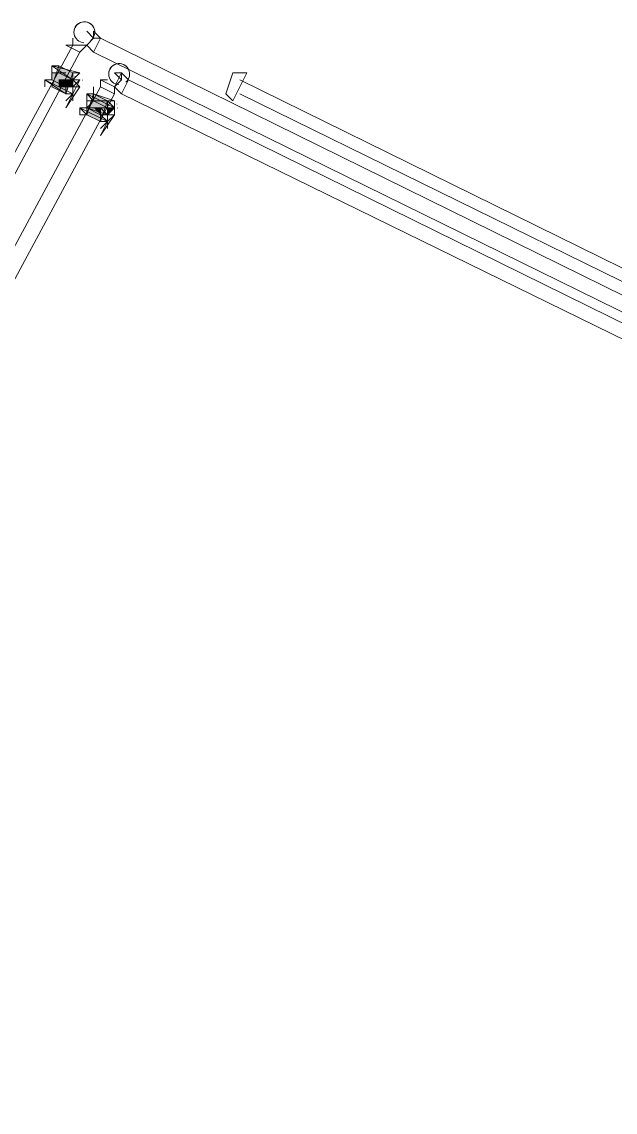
# Model space of a CAD drawing. Header units: inches. Extents: x 1969 to 240164, y 1364 to 46451.
# Drawn here: x 14468 to 14758, y 29634 to 30168 of the extents above; entities that cross this region are included whole.
import ezdxf

# ---------------------------------------------------------------- set-up
doc = ezdxf.new("R2010")
doc.units = ezdxf.units.IN
doc.header["$MEASUREMENT"] = 0
for name, color, linetype in [('PDF_0', 7, 'Continuous'), ('PDF_12 SOIL', 7, 'Continuous'), ('PDF_Bh_P_Duct Pipe', 7, 'Continuous'), ('PDF_BH_Waste', 7, 'Continuous')]:
    doc.layers.add(name, color=color, linetype=linetype)

msp = doc.modelspace()

# ---------------------------------------------------------------- hatches: boundary and pattern name
at = {"layer": 'PDF_0', "transparency": 33554559}
h = msp.add_hatch(color=256, dxfattribs=at)
h.paths.add_polyline_path([(14489.31, 30143.29), (14482.49, 30143.29)], flags=0)
h.paths.add_polyline_path([(14489.31, 30143.29), (14482.49, 30143.29)], flags=0)
h.paths.add_polyline_path([(14489.31, 30143.29), (14482.49, 30143.29)], flags=0)
h.paths.add_polyline_path([(14489.31, 30143.29), (14482.49, 30143.29)], flags=0)
h.paths.add_polyline_path([(14489.31, 30143.29), (14482.49, 30143.29)], flags=0)
h.paths.add_polyline_path([(14489.31, 30143.29), (14482.49, 30143.29)], flags=0)
h = msp.add_hatch(color=256, dxfattribs=at)
h.paths.add_polyline_path([(14489.31, 30139.88), (14482.49, 30139.88)], flags=0)
h.paths.add_polyline_path([(14489.31, 30139.88), (14482.49, 30139.88)], flags=0)
h.paths.add_polyline_path([(14489.31, 30139.88), (14482.49, 30139.88)], flags=0)
h = msp.add_hatch(color=256, dxfattribs=at)
h.paths.add_polyline_path([(14492.72, 30139.88), (14482.49, 30139.88)], flags=0)
h.paths.add_polyline_path([(14492.72, 30139.88), (14482.49, 30139.88)], flags=0)
h.paths.add_polyline_path([(14492.72, 30139.88), (14482.49, 30139.88)], flags=0)
h.paths.add_polyline_path([(14489.31, 30139.88), (14482.49, 30139.88)], flags=0)
h.paths.add_polyline_path([(14489.31, 30139.88), (14482.49, 30139.88)], flags=0)
h.paths.add_polyline_path([(14489.31, 30139.88), (14482.49, 30139.88)], flags=0)
h.paths.add_polyline_path([(14489.31, 30139.88), (14482.49, 30139.88)], flags=0)
h.paths.add_polyline_path([(14489.31, 30139.88), (14482.49, 30139.88)], flags=0)
h.paths.add_polyline_path([(14489.31, 30139.88), (14482.49, 30139.88)], flags=0)
h.paths.add_polyline_path([(14489.31, 30139.88), (14482.49, 30139.88)], flags=0)
h = msp.add_hatch(color=256, dxfattribs=at)
h.paths.add_polyline_path([(14502.94, 30129.65), (14499.54, 30129.65)], flags=0)
h.paths.add_polyline_path([(14502.94, 30129.65), (14499.54, 30129.65)], flags=0)
h.paths.add_polyline_path([(14502.94, 30129.65), (14499.54, 30129.65)], flags=0)
h.paths.add_polyline_path([(14502.94, 30129.65), (14499.54, 30129.65)], flags=0)
h = msp.add_hatch(color=256, dxfattribs=at)
h.paths.add_polyline_path([(14506.35, 30129.65), (14499.54, 30129.65)], flags=0)
h.paths.add_polyline_path([(14506.35, 30129.65), (14499.54, 30129.65)], flags=0)
h.paths.add_polyline_path([(14506.35, 30129.65), (14499.54, 30129.65)], flags=0)
h.paths.add_polyline_path([(14506.35, 30129.65), (14499.54, 30129.65)], flags=0)
h.paths.add_polyline_path([(14506.35, 30129.65), (14499.54, 30129.65)], flags=0)
h.paths.add_polyline_path([(14506.35, 30129.65), (14499.54, 30129.65)], flags=0)
h = msp.add_hatch(color=256, dxfattribs=at)
h.paths.add_polyline_path([(14509.76, 30126.24), (14499.54, 30126.24)], flags=0)
h.paths.add_polyline_path([(14509.76, 30126.24), (14499.54, 30126.24)], flags=0)
h.paths.add_polyline_path([(14509.76, 30126.24), (14499.54, 30126.24)], flags=0)
h.paths.add_polyline_path([(14509.76, 30126.24), (14499.54, 30126.24)], flags=0)
h.paths.add_polyline_path([(14509.76, 30126.24), (14499.54, 30126.24)], flags=0)
h.paths.add_polyline_path([(14509.76, 30126.24), (14499.54, 30126.24)], flags=0)
h.paths.add_polyline_path([(14509.76, 30126.24), (14499.54, 30126.24)], flags=0)
h = msp.add_hatch(color=256, dxfattribs=at)
h.paths.add_polyline_path([(14509.76, 30129.65), (14502.94, 30129.65)], flags=0)
h.paths.add_polyline_path([(14509.76, 30129.65), (14502.94, 30129.65)], flags=0)
h.paths.add_polyline_path([(14509.76, 30129.65), (14502.94, 30129.65)], flags=0)
h.paths.add_polyline_path([(14509.76, 30129.65), (14502.94, 30129.65)], flags=0)
h.paths.add_polyline_path([(14509.76, 30129.65), (14502.94, 30129.65)], flags=0)
h.paths.add_polyline_path([(14509.76, 30129.65), (14502.94, 30129.65)], flags=0)
h = msp.add_hatch(color=256, dxfattribs=at)
h.paths.add_polyline_path([(14506.35, 30126.24), (14502.94, 30126.24)], flags=0)
h.paths.add_polyline_path([(14506.35, 30126.24), (14502.94, 30126.24)], flags=0)
h.paths.add_polyline_path([(14506.35, 30126.24), (14502.94, 30126.24)], flags=0)

# ---------------------------------------------------------------- linework, layer by layer
at = {"layer": 'PDF_0', "color": 7, "lineweight": 0, "true_color": 0xffffff}
for points in [[(14485.9, 30146.69), (14482.49, 30136.47)], [(14492.72, 30143.29), (14489.31, 30133.06)], [(14502.94, 30133.06), (14499.54, 30122.83)], [(14509.76, 30129.65), (14506.35, 30119.42)]]:
    msp.add_lwpolyline(points, dxfattribs=at)
at = {"layer": 'PDF_0', "lineweight": 0}
for points in [[(14485.9, 30146.69), (14482.49, 30136.47), (14489.31, 30133.06), (14492.72, 30143.29)], [(14485.9, 30143.29), (14485.9, 30143.29), (14485.9, 30143.29)], [(14502.94, 30133.06), (14499.54, 30122.83), (14506.35, 30119.42), (14509.76, 30129.65)], [(14499.54, 30133.06), (14513.17, 30126.24), (14513.17, 30129.65), (14502.94, 30133.06)], [(14502.94, 30129.65), (14509.76, 30126.24), (14509.76, 30129.65), (14502.94, 30133.06)], [(14513.17, 30126.24), (14509.76, 30122.83)], [(14506.35, 30122.83), (14506.35, 30122.83), (14506.35, 30122.83)]]:
    msp.add_lwpolyline(points, close=True, dxfattribs=at)
for points in [[(14489.31, 30139.88), (14492.72, 30139.88), (14482.49, 30146.69), (14496.13, 30143.29), (14492.72, 30139.88)], [(14496.13, 30136.47), (14492.72, 30139.88), (14485.9, 30143.29), (14492.72, 30139.88), (14485.9, 30143.29), (14482.49, 30143.29), (14482.49, 30139.88), (14489.31, 30136.47), (14482.49, 30139.88), (14489.31, 30136.47), (14482.49, 30139.88)], [(14482.49, 30143.29), (14482.49, 30143.29), (14482.49, 30143.29)], [(14482.49, 30143.29), (14482.49, 30143.29), (14482.49, 30143.29)], [(14482.49, 30143.29), (14482.49, 30143.29), (14482.49, 30143.29)], [(14482.49, 30143.29), (14482.49, 30143.29), (14482.49, 30143.29)], [(14482.49, 30143.29), (14482.49, 30143.29), (14482.49, 30143.29)], [(14482.49, 30143.29), (14482.49, 30143.29), (14482.49, 30143.29)], [(14482.49, 30143.29), (14482.49, 30143.29), (14482.49, 30143.29)], [(14482.49, 30143.29), (14482.49, 30143.29), (14482.49, 30143.29)], [(14482.49, 30143.29), (14482.49, 30143.29), (14482.49, 30143.29)], [(14482.49, 30143.29), (14482.49, 30143.29), (14482.49, 30143.29)], [(14482.49, 30143.29), (14482.49, 30143.29), (14482.49, 30143.29)], [(14482.49, 30143.29), (14482.49, 30143.29), (14482.49, 30143.29)], [(14482.49, 30143.29), (14482.49, 30143.29), (14482.49, 30143.29)], [(14482.49, 30143.29), (14482.49, 30143.29), (14482.49, 30143.29)], [(14482.49, 30143.29), (14482.49, 30143.29), (14482.49, 30143.29)], [(14482.49, 30143.29), (14482.49, 30143.29), (14482.49, 30143.29)], [(14482.49, 30143.29), (14482.49, 30143.29), (14482.49, 30143.29)], [(14489.31, 30143.29), (14485.9, 30143.29), (14489.31, 30143.29)], [(14489.31, 30143.29), (14485.9, 30143.29), (14489.31, 30143.29)], [(14489.31, 30143.29), (14485.9, 30143.29), (14489.31, 30143.29)], [(14496.13, 30139.88), (14492.72, 30139.88), (14492.72, 30136.47), (14489.31, 30139.88), (14492.72, 30136.47), (14496.13, 30136.47), (14492.72, 30136.47), (14496.13, 30136.47), (14489.31, 30126.24), (14492.72, 30133.06), (14489.31, 30133.06), (14479.08, 30139.88), (14492.72, 30133.06), (14492.72, 30129.65), (14492.72, 30133.06), (14489.31, 30129.65), (14492.72, 30133.06), (14492.72, 30136.47), (14492.72, 30133.06), (14496.13, 30139.88), (14492.72, 30136.47), (14492.72, 30133.06)], [(14489.31, 30139.88), (14485.9, 30139.88), (14489.31, 30139.88)], [(14489.31, 30136.47), (14485.9, 30136.47), (14489.31, 30136.47)], [(14489.31, 30136.47), (14485.9, 30136.47), (14489.31, 30136.47)], [(14489.31, 30136.47), (14489.31, 30136.47), (14489.31, 30136.47)], [(14492.72, 30139.88), (14492.72, 30139.88), (14492.72, 30139.88)], [(14492.72, 30136.47), (14492.72, 30136.47)], [(14492.72, 30136.47), (14492.72, 30136.47), (14492.72, 30136.47)], [(14492.72, 30136.47), (14492.72, 30136.47), (14492.72, 30136.47)], [(14492.72, 30136.47), (14492.72, 30136.47), (14492.72, 30136.47)], [(14492.72, 30136.47), (14492.72, 30136.47), (14492.72, 30136.47)], [(14492.72, 30136.47), (14492.72, 30136.47), (14492.72, 30136.47)], [(14492.72, 30136.47), (14492.72, 30136.47), (14492.72, 30136.47)], [(14492.72, 30136.47), (14492.72, 30136.47), (14492.72, 30136.47)], [(14492.72, 30136.47), (14492.72, 30136.47)], [(14496.13, 30139.88), (14496.13, 30139.88)], [(14509.76, 30122.83), (14499.54, 30126.24), (14506.35, 30122.83), (14499.54, 30126.24), (14496.13, 30126.24), (14509.76, 30119.42), (14509.76, 30122.83), (14509.76, 30119.42), (14509.76, 30122.83), (14513.17, 30126.24), (14509.76, 30126.24), (14509.76, 30129.65), (14502.94, 30129.65), (14499.54, 30126.24)], [(14499.54, 30129.65), (14499.54, 30129.65), (14499.54, 30129.65)], [(14499.54, 30129.65), (14499.54, 30129.65), (14499.54, 30129.65)], [(14499.54, 30129.65), (14499.54, 30129.65), (14499.54, 30129.65)], [(14499.54, 30129.65), (14499.54, 30129.65)], [(14499.54, 30129.65), (14502.94, 30129.65)], [(14513.17, 30122.83), (14513.17, 30126.24), (14509.76, 30122.83), (14513.17, 30122.83), (14509.76, 30122.83), (14513.17, 30122.83), (14509.76, 30122.83), (14506.35, 30126.24), (14506.35, 30122.83), (14499.54, 30126.24), (14506.35, 30122.83)], [(14509.76, 30126.24), (14499.54, 30126.24), (14509.76, 30126.24)], [(14506.35, 30129.65), (14502.94, 30129.65), (14506.35, 30129.65)], [(14506.35, 30129.65), (14502.94, 30129.65), (14506.35, 30129.65)], [(14506.35, 30129.65), (14502.94, 30129.65), (14506.35, 30129.65)], [(14509.76, 30126.24), (14509.76, 30126.24), (14509.76, 30126.24)], [(14513.17, 30126.24), (14513.17, 30126.24)], [(14513.17, 30122.83), (14506.35, 30112.61)], [(14509.76, 30119.42), (14513.17, 30122.83)], [(14509.76, 30122.83), (14509.76, 30122.83)], [(14509.76, 30122.83), (14509.76, 30122.83), (14509.76, 30122.83)], [(14509.76, 30122.83), (14509.76, 30122.83), (14509.76, 30122.83)], [(14509.76, 30122.83), (14509.76, 30122.83), (14509.76, 30122.83)], [(14513.17, 30122.83), (14513.17, 30122.83)], [(14513.17, 30122.83), (14513.17, 30122.83)], [(14513.17, 30122.83), (14513.17, 30122.83)], [(14506.35, 30112.61), (14509.76, 30119.42)], [(14509.76, 30119.42), (14506.35, 30116.02)], [(14506.35, 30116.02), (14509.76, 30119.42)], [(14509.76, 30119.42), (14509.76, 30116.02)], [(14509.76, 30116.02), (14509.76, 30119.42)]]:
    msp.add_lwpolyline(points, dxfattribs=at)
for centre, radius, start, end in [((14498.43, 30139.33), 5.14, 152.3381, 154.5128), ((14505.38, 30135.85), 8.7, 152.8947, 153.9599), ((14518.88, 30125.7), 5.14, 152.3381, 154.5128), ((14522.43, 30122.22), 8.7, 152.8947, 153.9599)]:
    msp.add_arc(centre, radius, start, end, dxfattribs=at)
at = {"layer": 'PDF_0', "color": 7, "true_color": 0xffffff, "transparency": 33554559}
for points in [[(14489.31, 30133.06), (14485.9, 30146.69), (14482.49, 30136.47)], [(14492.72, 30143.29), (14489.31, 30133.06), (14485.9, 30146.69)], [(14506.35, 30119.42), (14502.94, 30133.06), (14499.54, 30122.83)], [(14509.76, 30129.65), (14506.35, 30119.42), (14502.94, 30133.06)]]:
    msp.add_solid(points, dxfattribs=at)
at = {"layer": 'PDF_0', "transparency": 33554559}
for points in [[(14482.49, 30143.29), (14485.9, 30143.29), (14485.9, 30143.29)], [(14485.9, 30143.29), (14485.9, 30143.29), (14482.49, 30143.29)], [(14482.49, 30143.29), (14485.9, 30143.29), (14485.9, 30143.29)], [(14485.9, 30143.29), (14485.9, 30143.29), (14482.49, 30143.29)], [(14482.49, 30143.29), (14485.9, 30143.29), (14485.9, 30143.29)], [(14485.9, 30143.29), (14485.9, 30143.29), (14482.49, 30143.29)], [(14482.49, 30143.29), (14485.9, 30143.29), (14485.9, 30143.29)], [(14485.9, 30143.29), (14485.9, 30143.29), (14482.49, 30143.29)], [(14482.49, 30143.29), (14489.31, 30143.29), (14489.31, 30143.29)], [(14489.31, 30143.29), (14489.31, 30143.29), (14482.49, 30143.29)], [(14482.49, 30143.29), (14489.31, 30143.29), (14489.31, 30143.29)], [(14489.31, 30143.29), (14489.31, 30143.29), (14482.49, 30143.29)], [(14482.49, 30143.29), (14489.31, 30143.29), (14489.31, 30143.29)], [(14489.31, 30143.29), (14489.31, 30143.29), (14482.49, 30143.29)], [(14482.49, 30143.29), (14489.31, 30143.29), (14489.31, 30143.29)], [(14489.31, 30143.29), (14489.31, 30143.29), (14482.49, 30143.29)], [(14482.49, 30143.29), (14489.31, 30143.29), (14489.31, 30143.29)], [(14489.31, 30143.29), (14489.31, 30143.29), (14482.49, 30143.29)], [(14482.49, 30143.29), (14489.31, 30143.29), (14489.31, 30143.29)], [(14489.31, 30143.29), (14489.31, 30143.29), (14482.49, 30143.29)], [(14482.49, 30143.29), (14489.31, 30143.29), (14489.31, 30143.29)], [(14489.31, 30143.29), (14489.31, 30143.29), (14482.49, 30143.29)], [(14489.31, 30143.29), (14482.49, 30143.29), (14489.31, 30139.88)], [(14482.49, 30143.29), (14489.31, 30139.88), (14482.49, 30139.88)], [(14485.9, 30143.29), (14489.31, 30143.29), (14489.31, 30143.29)], [(14489.31, 30143.29), (14489.31, 30143.29), (14485.9, 30143.29)], [(14485.9, 30143.29), (14489.31, 30143.29), (14489.31, 30143.29)], [(14489.31, 30143.29), (14489.31, 30143.29), (14485.9, 30143.29)], [(14485.9, 30143.29), (14489.31, 30143.29), (14489.31, 30143.29)], [(14489.31, 30143.29), (14489.31, 30143.29), (14485.9, 30143.29)], [(14485.9, 30143.29), (14489.31, 30143.29), (14489.31, 30143.29)], [(14489.31, 30143.29), (14489.31, 30143.29), (14485.9, 30143.29)], [(14485.9, 30143.29), (14489.31, 30143.29), (14489.31, 30143.29)], [(14489.31, 30143.29), (14489.31, 30143.29), (14485.9, 30143.29)], [(14485.9, 30143.29), (14489.31, 30143.29), (14489.31, 30143.29)], [(14485.9, 30143.29), (14489.31, 30143.29), (14489.31, 30143.29)], [(14489.31, 30143.29), (14489.31, 30143.29), (14485.9, 30143.29)], [(14482.49, 30139.88), (14489.31, 30139.88), (14489.31, 30139.88)], [(14489.31, 30139.88), (14489.31, 30139.88), (14482.49, 30139.88)], [(14482.49, 30139.88), (14489.31, 30139.88), (14489.31, 30139.88)], [(14489.31, 30139.88), (14489.31, 30139.88), (14482.49, 30139.88)], [(14482.49, 30139.88), (14489.31, 30139.88), (14489.31, 30139.88)], [(14489.31, 30139.88), (14492.72, 30139.88), (14482.49, 30139.88)], [(14482.49, 30139.88), (14492.72, 30139.88), (14492.72, 30139.88)], [(14492.72, 30139.88), (14492.72, 30139.88), (14482.49, 30139.88)], [(14482.49, 30139.88), (14492.72, 30139.88), (14492.72, 30139.88)], [(14492.72, 30139.88), (14492.72, 30139.88), (14482.49, 30139.88)], [(14482.49, 30139.88), (14492.72, 30139.88), (14492.72, 30139.88)], [(14492.72, 30139.88), (14492.72, 30139.88), (14482.49, 30139.88)], [(14492.72, 30139.88), (14482.49, 30139.88), (14489.31, 30139.88)], [(14482.49, 30139.88), (14489.31, 30139.88), (14489.31, 30139.88)], [(14489.31, 30139.88), (14489.31, 30139.88), (14482.49, 30139.88)], [(14482.49, 30139.88), (14489.31, 30139.88), (14489.31, 30139.88)], [(14489.31, 30139.88), (14489.31, 30139.88), (14482.49, 30139.88)], [(14482.49, 30139.88), (14489.31, 30139.88), (14489.31, 30139.88)], [(14489.31, 30139.88), (14489.31, 30139.88), (14482.49, 30139.88)], [(14482.49, 30139.88), (14489.31, 30139.88), (14489.31, 30139.88)], [(14489.31, 30139.88), (14489.31, 30139.88), (14482.49, 30139.88)], [(14482.49, 30139.88), (14489.31, 30139.88), (14489.31, 30139.88)], [(14489.31, 30139.88), (14489.31, 30139.88), (14482.49, 30139.88)], [(14482.49, 30139.88), (14489.31, 30139.88), (14489.31, 30139.88)], [(14489.31, 30139.88), (14489.31, 30139.88), (14482.49, 30139.88)], [(14482.49, 30139.88), (14489.31, 30139.88), (14489.31, 30139.88)], [(14489.31, 30139.88), (14489.31, 30139.88), (14482.49, 30139.88)], [(14489.31, 30139.88), (14482.49, 30139.88), (14492.72, 30139.88)], [(14482.49, 30139.88), (14492.72, 30139.88), (14485.9, 30139.88)], [(14485.9, 30139.88), (14492.72, 30139.88), (14492.72, 30139.88)], [(14492.72, 30139.88), (14492.72, 30139.88), (14485.9, 30139.88)], [(14485.9, 30139.88), (14489.31, 30139.88), (14489.31, 30139.88)], [(14489.31, 30139.88), (14489.31, 30139.88), (14485.9, 30139.88)], [(14485.9, 30139.88), (14489.31, 30139.88), (14489.31, 30139.88)], [(14489.31, 30139.88), (14489.31, 30139.88), (14485.9, 30139.88)], [(14485.9, 30139.88), (14489.31, 30139.88), (14489.31, 30139.88)], [(14489.31, 30139.88), (14489.31, 30139.88), (14485.9, 30139.88)], [(14485.9, 30139.88), (14489.31, 30139.88), (14489.31, 30139.88)], [(14489.31, 30139.88), (14485.9, 30139.88), (14489.31, 30136.47)], [(14485.9, 30139.88), (14489.31, 30136.47), (14485.9, 30136.47)], [(14485.9, 30136.47), (14489.31, 30136.47), (14489.31, 30136.47)], [(14489.31, 30136.47), (14489.31, 30136.47), (14485.9, 30136.47)], [(14485.9, 30136.47), (14489.31, 30136.47), (14489.31, 30136.47)], [(14489.31, 30136.47), (14489.31, 30136.47), (14485.9, 30136.47)], [(14489.31, 30139.88), (14492.72, 30139.88), (14492.72, 30139.88)], [(14492.72, 30139.88), (14492.72, 30139.88), (14489.31, 30139.88)], [(14489.31, 30139.88), (14492.72, 30139.88), (14492.72, 30139.88)], [(14492.72, 30139.88), (14492.72, 30139.88), (14489.31, 30139.88)], [(14489.31, 30139.88), (14489.31, 30136.47), (14492.72, 30136.47)], [(14489.31, 30139.88), (14492.72, 30139.88), (14492.72, 30136.47)], [(14489.31, 30136.47), (14492.72, 30136.47), (14492.72, 30136.47)], [(14492.72, 30139.88), (14492.72, 30136.47), (14492.72, 30136.47)], [(14492.72, 30136.47), (14492.72, 30136.47), (14492.72, 30139.88)], [(14499.54, 30129.65), (14502.94, 30129.65), (14502.94, 30129.65)], [(14502.94, 30129.65), (14502.94, 30129.65), (14499.54, 30129.65)], [(14499.54, 30129.65), (14502.94, 30129.65), (14502.94, 30129.65)], [(14502.94, 30129.65), (14502.94, 30129.65), (14499.54, 30129.65)], [(14499.54, 30129.65), (14502.94, 30129.65), (14502.94, 30129.65)], [(14502.94, 30129.65), (14502.94, 30129.65), (14499.54, 30129.65)], [(14499.54, 30129.65), (14502.94, 30129.65), (14502.94, 30129.65)], [(14502.94, 30129.65), (14502.94, 30129.65), (14499.54, 30129.65)], [(14499.54, 30129.65), (14502.94, 30129.65), (14502.94, 30129.65)], [(14502.94, 30129.65), (14502.94, 30129.65), (14499.54, 30129.65)], [(14499.54, 30129.65), (14502.94, 30129.65), (14502.94, 30129.65)], [(14502.94, 30129.65), (14502.94, 30129.65), (14499.54, 30129.65)], [(14499.54, 30129.65), (14502.94, 30129.65), (14502.94, 30129.65)], [(14502.94, 30129.65), (14502.94, 30129.65), (14499.54, 30129.65)], [(14499.54, 30129.65), (14502.94, 30129.65), (14502.94, 30129.65)], [(14502.94, 30129.65), (14502.94, 30129.65), (14499.54, 30129.65)], [(14499.54, 30129.65), (14502.94, 30129.65), (14502.94, 30129.65)], [(14502.94, 30129.65), (14502.94, 30129.65), (14499.54, 30129.65)], [(14499.54, 30129.65), (14506.35, 30129.65), (14506.35, 30129.65)], [(14506.35, 30129.65), (14506.35, 30129.65), (14499.54, 30129.65)], [(14499.54, 30129.65), (14506.35, 30129.65), (14506.35, 30129.65)], [(14506.35, 30129.65), (14506.35, 30129.65), (14499.54, 30129.65)], [(14499.54, 30129.65), (14506.35, 30129.65), (14506.35, 30129.65)], [(14506.35, 30129.65), (14506.35, 30129.65), (14499.54, 30129.65)], [(14499.54, 30129.65), (14506.35, 30129.65), (14506.35, 30129.65)], [(14506.35, 30129.65), (14506.35, 30129.65), (14499.54, 30129.65)], [(14499.54, 30129.65), (14506.35, 30129.65), (14506.35, 30129.65)], [(14506.35, 30129.65), (14506.35, 30129.65), (14499.54, 30129.65)], [(14499.54, 30129.65), (14506.35, 30129.65), (14506.35, 30129.65)], [(14506.35, 30129.65), (14506.35, 30129.65), (14499.54, 30129.65)], [(14499.54, 30129.65), (14506.35, 30129.65), (14506.35, 30129.65)], [(14506.35, 30129.65), (14506.35, 30129.65), (14499.54, 30129.65)], [(14506.35, 30129.65), (14499.54, 30129.65), (14509.76, 30129.65)], [(14499.54, 30129.65), (14509.76, 30129.65), (14502.94, 30129.65)], [(14502.94, 30129.65), (14509.76, 30126.24), (14499.54, 30126.24)], [(14499.54, 30126.24), (14509.76, 30126.24), (14509.76, 30126.24)], [(14509.76, 30126.24), (14509.76, 30126.24), (14499.54, 30126.24)], [(14499.54, 30126.24), (14509.76, 30126.24), (14509.76, 30126.24)], [(14509.76, 30126.24), (14509.76, 30126.24), (14499.54, 30126.24)], [(14499.54, 30126.24), (14509.76, 30126.24), (14509.76, 30126.24)], [(14509.76, 30126.24), (14509.76, 30126.24), (14499.54, 30126.24)], [(14499.54, 30126.24), (14509.76, 30126.24), (14509.76, 30126.24)], [(14509.76, 30126.24), (14509.76, 30126.24), (14499.54, 30126.24)], [(14499.54, 30126.24), (14509.76, 30126.24), (14509.76, 30126.24)], [(14509.76, 30126.24), (14509.76, 30126.24), (14499.54, 30126.24)], [(14499.54, 30126.24), (14509.76, 30126.24), (14509.76, 30126.24)], [(14509.76, 30126.24), (14509.76, 30126.24), (14499.54, 30126.24)], [(14499.54, 30126.24), (14509.76, 30126.24), (14509.76, 30126.24)], [(14499.54, 30126.24), (14509.76, 30126.24), (14502.94, 30126.24)], [(14502.94, 30129.65), (14506.35, 30129.65), (14506.35, 30129.65)], [(14502.94, 30129.65), (14506.35, 30129.65), (14506.35, 30129.65)], [(14506.35, 30129.65), (14506.35, 30129.65), (14502.94, 30129.65)], [(14502.94, 30129.65), (14506.35, 30129.65), (14506.35, 30129.65)], [(14506.35, 30129.65), (14506.35, 30129.65), (14502.94, 30129.65)], [(14502.94, 30129.65), (14506.35, 30129.65), (14506.35, 30129.65)], [(14506.35, 30129.65), (14506.35, 30129.65), (14502.94, 30129.65)], [(14502.94, 30129.65), (14506.35, 30129.65), (14506.35, 30129.65)], [(14506.35, 30129.65), (14506.35, 30129.65), (14502.94, 30129.65)], [(14502.94, 30129.65), (14506.35, 30129.65), (14506.35, 30129.65)], [(14506.35, 30129.65), (14506.35, 30129.65), (14502.94, 30129.65)], [(14502.94, 30129.65), (14506.35, 30129.65), (14506.35, 30129.65)], [(14502.94, 30129.65), (14506.35, 30129.65), (14506.35, 30129.65)], [(14506.35, 30129.65), (14506.35, 30129.65), (14502.94, 30129.65)], [(14502.94, 30129.65), (14509.76, 30129.65), (14509.76, 30129.65)], [(14509.76, 30129.65), (14509.76, 30129.65), (14502.94, 30129.65)], [(14502.94, 30129.65), (14509.76, 30129.65), (14509.76, 30129.65)], [(14509.76, 30129.65), (14509.76, 30129.65), (14502.94, 30129.65)], [(14502.94, 30129.65), (14509.76, 30129.65), (14509.76, 30129.65)], [(14509.76, 30129.65), (14509.76, 30129.65), (14502.94, 30129.65)], [(14502.94, 30129.65), (14509.76, 30129.65), (14509.76, 30129.65)], [(14509.76, 30129.65), (14509.76, 30129.65), (14502.94, 30129.65)], [(14502.94, 30129.65), (14509.76, 30129.65), (14509.76, 30129.65)], [(14509.76, 30129.65), (14509.76, 30129.65), (14502.94, 30129.65)], [(14502.94, 30129.65), (14509.76, 30129.65), (14509.76, 30129.65)], [(14509.76, 30129.65), (14509.76, 30129.65), (14502.94, 30129.65)], [(14509.76, 30129.65), (14502.94, 30129.65), (14509.76, 30126.24)], [(14502.94, 30126.24), (14509.76, 30126.24), (14509.76, 30126.24)], [(14509.76, 30126.24), (14509.76, 30126.24), (14502.94, 30126.24)], [(14502.94, 30126.24), (14506.35, 30126.24), (14506.35, 30126.24)], [(14506.35, 30126.24), (14506.35, 30126.24), (14502.94, 30126.24)], [(14502.94, 30126.24), (14506.35, 30126.24), (14506.35, 30126.24)], [(14506.35, 30126.24), (14506.35, 30126.24), (14502.94, 30126.24)], [(14502.94, 30126.24), (14506.35, 30126.24), (14506.35, 30126.24)], [(14506.35, 30126.24), (14506.35, 30126.24), (14502.94, 30126.24)], [(14502.94, 30126.24), (14506.35, 30126.24), (14506.35, 30126.24)], [(14506.35, 30126.24), (14506.35, 30126.24), (14502.94, 30126.24)], [(14502.94, 30126.24), (14506.35, 30126.24), (14506.35, 30126.24)], [(14506.35, 30126.24), (14506.35, 30126.24), (14502.94, 30126.24)], [(14502.94, 30126.24), (14506.35, 30126.24), (14506.35, 30126.24)], [(14506.35, 30126.24), (14502.94, 30126.24), (14506.35, 30122.83)], [(14502.94, 30126.24), (14506.35, 30122.83), (14506.35, 30122.83)], [(14506.35, 30126.24), (14509.76, 30126.24), (14509.76, 30126.24)], [(14509.76, 30126.24), (14509.76, 30126.24), (14506.35, 30126.24)], [(14506.35, 30126.24), (14509.76, 30126.24), (14509.76, 30126.24)], [(14509.76, 30126.24), (14509.76, 30126.24), (14506.35, 30126.24)], [(14506.35, 30126.24), (14509.76, 30126.24), (14509.76, 30126.24)], [(14509.76, 30126.24), (14509.76, 30126.24), (14506.35, 30126.24)], [(14509.76, 30126.24), (14513.17, 30126.24), (14513.17, 30126.24)], [(14513.17, 30126.24), (14513.17, 30126.24), (14509.76, 30126.24)], [(14509.76, 30126.24), (14509.76, 30122.83), (14509.76, 30122.83)], [(14509.76, 30126.24), (14513.17, 30126.24), (14513.17, 30126.24)], [(14513.17, 30126.24), (14513.17, 30126.24), (14509.76, 30126.24)], [(14509.76, 30122.83), (14509.76, 30122.83), (14509.76, 30126.24)], [(14509.76, 30122.83), (14509.76, 30126.24), (14513.17, 30126.24)]]:
    msp.add_solid(points, dxfattribs=at)
at = {"layer": 'PDF_12 SOIL', "lineweight": 0}
for points in [[(14506.35, 30136.47), (14506.35, 30139.88), (14506.35, 30136.47), (14513.17, 30133.06), (14513.17, 30136.47), (14516.58, 30139.88), (14516.58, 30143.29), (14519.99, 30139.88), (14516.58, 30133.06), (14513.17, 30136.47), (14516.58, 30133.06)], [(14519.99, 30139.88), (14516.58, 30143.29), (14513.17, 30136.47), (14513.17, 30133.06)], [(14516.58, 30139.88), (14513.17, 30143.29), (14516.58, 30143.29)], [(14516.58, 30143.29), (14516.58, 30143.29)], [(14506.35, 30139.88), (14506.35, 30139.88)], [(14513.17, 30139.88), (14513.17, 30139.88)], [(14513.17, 30139.88), (14513.17, 30139.88)], [(14513.17, 30136.47), (14513.17, 30136.47)], [(14513.17, 30136.47), (14513.17, 30136.47)], [(14513.17, 30136.47), (14513.17, 30136.47)], [(14513.17, 30136.47), (14513.17, 30136.47)]]:
    msp.add_lwpolyline(points, dxfattribs=at)
for points in [[(14513.17, 30136.47), (14506.35, 30139.88)], [(14509.76, 30139.88), (14506.35, 30139.88)]]:
    msp.add_lwpolyline(points, close=True, dxfattribs=at)
for start, end in [(309.5459, 180.3807), (38.2684, 269.1033)]:
    msp.add_arc((14515.45, 30142.75), 5.11, start, end, dxfattribs=at)
at = {"layer": 'PDF_Bh_P_Duct Pipe', "lineweight": 0}
for points in [[(14482.49, 30146.69), (14482.49, 30146.69)], [(14482.49, 30146.69), (14482.49, 30146.69)], [(14485.9, 30146.69), (14482.49, 30146.69)], [(14482.49, 30146.69), (14485.9, 30146.69)], [(14485.9, 30146.69), (14482.49, 30146.69)], [(14485.9, 30146.69), (14482.49, 30146.69)], [(14482.49, 30146.69), (14482.49, 30146.69)], [(14482.49, 30146.69), (14482.49, 30146.69)], [(14485.9, 30146.69), (14482.49, 30146.69)], [(14485.9, 30146.69), (14482.49, 30146.69)], [(14485.9, 30146.69), (14482.49, 30146.69)], [(14482.49, 30146.69), (14482.49, 30146.69)], [(14485.9, 30146.69), (14482.49, 30146.69)], [(14482.49, 30146.69), (14482.49, 30146.69)], [(14482.49, 30146.69), (14482.49, 30146.69)], [(14485.9, 30146.69), (14482.49, 30146.69)], [(14485.9, 30146.69), (14482.49, 30146.69)], [(14485.9, 30146.69), (14482.49, 30146.69)], [(14485.9, 30146.69), (14482.49, 30146.69)], [(14485.9, 30146.69), (14482.49, 30146.69)], [(14482.49, 30146.69), (14482.49, 30146.69)], [(14482.49, 30146.69), (14482.49, 30146.69)], [(14482.49, 30146.69), (14485.9, 30146.69)], [(14485.9, 30146.69), (14482.49, 30146.69)], [(14485.9, 30146.69), (14482.49, 30146.69)], [(14482.49, 30146.69), (14482.49, 30146.69)], [(14482.49, 30146.69), (14482.49, 30146.69)], [(14485.9, 30146.69), (14482.49, 30146.69)], [(14485.9, 30146.69), (14482.49, 30146.69)], [(14482.49, 30146.69), (14485.9, 30146.69)], [(14485.9, 30146.69), (14482.49, 30146.69)], [(14482.49, 30146.69), (14485.9, 30146.69)], [(14482.49, 30146.69), (14485.9, 30146.69)], [(14485.9, 30146.69), (14482.49, 30146.69)], [(14482.49, 30146.69), (14482.49, 30146.69)], [(14482.49, 30146.69), (14485.9, 30146.69)], [(14485.9, 30146.69), (14482.49, 30146.69)], [(14482.49, 30146.69), (14485.9, 30146.69)], [(14482.49, 30146.69), (14482.49, 30146.69)], [(14485.9, 30146.69), (14482.49, 30146.69)], [(14485.9, 30146.69), (14482.49, 30146.69)], [(14485.9, 30146.69), (14482.49, 30146.69)], [(14482.49, 30146.69), (14485.9, 30146.69)], [(14485.9, 30146.69), (14482.49, 30146.69)], [(14482.49, 30146.69), (14485.9, 30146.69)], [(14485.9, 30146.69), (14482.49, 30146.69)], [(14485.9, 30146.69), (14482.49, 30146.69)], [(14482.49, 30146.69), (14482.49, 30146.69)], [(14482.49, 30146.69), (14482.49, 30146.69)], [(14482.49, 30146.69), (14482.49, 30146.69)], [(14482.49, 30146.69), (14482.49, 30146.69)], [(14482.49, 30146.69), (14482.49, 30146.69)], [(14482.49, 30143.29), (14482.49, 30146.69)], [(14482.49, 30146.69), (14482.49, 30146.69)], [(14482.49, 30143.29), (14482.49, 30143.29)], [(14482.49, 30143.29), (14482.49, 30143.29)], [(14482.49, 30143.29), (14482.49, 30143.29)], [(14482.49, 30143.29), (14482.49, 30143.29)], [(14482.49, 30143.29), (14482.49, 30143.29)], [(14482.49, 30143.29), (14482.49, 30143.29)], [(14482.49, 30143.29), (14482.49, 30143.29)], [(14482.49, 30143.29), (14482.49, 30143.29)], [(14482.49, 30139.88), (14482.49, 30143.29)], [(14482.49, 30143.29), (14482.49, 30139.88)], [(14482.49, 30139.88), (14482.49, 30143.29)], [(14482.49, 30139.88), (14482.49, 30143.29)], [(14482.49, 30143.29), (14482.49, 30139.88)], [(14482.49, 30143.29), (14482.49, 30143.29)], [(14482.49, 30143.29), (14482.49, 30143.29)], [(14482.49, 30139.88), (14482.49, 30143.29)], [(14485.9, 30146.69), (14485.9, 30146.69)], [(14485.9, 30146.69), (14485.9, 30146.69)], [(14485.9, 30146.69), (14485.9, 30146.69)], [(14485.9, 30146.69), (14485.9, 30146.69)], [(14485.9, 30146.69), (14485.9, 30146.69)], [(14485.9, 30146.69), (14485.9, 30146.69)], [(14485.9, 30146.69), (14485.9, 30146.69)], [(14485.9, 30146.69), (14485.9, 30146.69)], [(14485.9, 30146.69), (14485.9, 30146.69)], [(14485.9, 30146.69), (14485.9, 30146.69)], [(14485.9, 30146.69), (14485.9, 30146.69)], [(14485.9, 30146.69), (14485.9, 30146.69)], [(14485.9, 30146.69), (14485.9, 30146.69)], [(14485.9, 30146.69), (14485.9, 30146.69)], [(14485.9, 30146.69), (14485.9, 30146.69)], [(14485.9, 30146.69), (14485.9, 30146.69)], [(14485.9, 30146.69), (14485.9, 30146.69)], [(14485.9, 30146.69), (14485.9, 30146.69)], [(14485.9, 30146.69), (14485.9, 30146.69)], [(14485.9, 30146.69), (14485.9, 30146.69)], [(14485.9, 30146.69), (14485.9, 30146.69)], [(14485.9, 30146.69), (14485.9, 30146.69)], [(14492.72, 30143.29), (14492.72, 30143.29)], [(14492.72, 30143.29), (14492.72, 30143.29)], [(14492.72, 30143.29), (14492.72, 30143.29)], [(14492.72, 30143.29), (14492.72, 30143.29)], [(14492.72, 30143.29), (14492.72, 30143.29)], [(14496.13, 30143.29), (14492.72, 30143.29)], [(14496.13, 30143.29), (14492.72, 30143.29)], [(14492.72, 30143.29), (14492.72, 30143.29)], [(14496.13, 30143.29), (14492.72, 30143.29)], [(14496.13, 30143.29), (14492.72, 30143.29)], [(14492.72, 30143.29), (14492.72, 30143.29)], [(14492.72, 30143.29), (14492.72, 30143.29)], [(14492.72, 30139.88), (14492.72, 30143.29)], [(14492.72, 30143.29), (14492.72, 30143.29)], [(14492.72, 30139.88), (14492.72, 30143.29)], [(14496.13, 30143.29), (14496.13, 30143.29)], [(14496.13, 30143.29), (14496.13, 30143.29)], [(14496.13, 30143.29), (14496.13, 30143.29)], [(14496.13, 30143.29), (14496.13, 30143.29)], [(14496.13, 30143.29), (14496.13, 30143.29)], [(14496.13, 30143.29), (14496.13, 30143.29)], [(14496.13, 30143.29), (14496.13, 30143.29)], [(14479.08, 30139.88), (14479.08, 30139.88)], [(14479.08, 30139.88), (14479.08, 30139.88)], [(14479.08, 30139.88), (14479.08, 30139.88)], [(14482.49, 30139.88), (14479.08, 30139.88)], [(14479.08, 30139.88), (14482.49, 30139.88)], [(14482.49, 30139.88), (14479.08, 30139.88)], [(14479.08, 30139.88), (14479.08, 30139.88)], [(14479.08, 30139.88), (14479.08, 30139.88)], [(14479.08, 30139.88), (14482.49, 30139.88)], [(14482.49, 30139.88), (14479.08, 30139.88)], [(14479.08, 30139.88), (14482.49, 30139.88)], [(14482.49, 30139.88), (14479.08, 30139.88)], [(14482.49, 30139.88), (14479.08, 30139.88)], [(14482.49, 30139.88), (14479.08, 30139.88)], [(14482.49, 30139.88), (14479.08, 30139.88)], [(14479.08, 30139.88), (14482.49, 30139.88)], [(14479.08, 30139.88), (14482.49, 30139.88)], [(14479.08, 30139.88), (14479.08, 30139.88)], [(14479.08, 30139.88), (14482.49, 30139.88)], [(14482.49, 30139.88), (14479.08, 30139.88)], [(14479.08, 30139.88), (14482.49, 30139.88)], [(14482.49, 30139.88), (14479.08, 30139.88)], [(14479.08, 30139.88), (14482.49, 30139.88)], [(14479.08, 30139.88), (14479.08, 30139.88)], [(14479.08, 30139.88), (14482.49, 30139.88)], [(14479.08, 30139.88), (14479.08, 30139.88)], [(14479.08, 30139.88), (14482.49, 30139.88)], [(14479.08, 30139.88), (14479.08, 30139.88)], [(14479.08, 30139.88), (14482.49, 30139.88)], [(14482.49, 30139.88), (14479.08, 30139.88)], [(14482.49, 30139.88), (14479.08, 30139.88)], [(14482.49, 30139.88), (14479.08, 30139.88)], [(14482.49, 30139.88), (14479.08, 30139.88)], [(14482.49, 30139.88), (14479.08, 30139.88)], [(14482.49, 30139.88), (14479.08, 30139.88)], [(14482.49, 30139.88), (14479.08, 30139.88)], [(14482.49, 30139.88), (14479.08, 30139.88)], [(14482.49, 30139.88), (14479.08, 30139.88)], [(14479.08, 30139.88), (14482.49, 30139.88)], [(14479.08, 30139.88), (14479.08, 30139.88)], [(14479.08, 30139.88), (14479.08, 30139.88)], [(14479.08, 30139.88), (14479.08, 30139.88)], [(14479.08, 30139.88), (14479.08, 30139.88)], [(14479.08, 30139.88), (14479.08, 30139.88)], [(14479.08, 30139.88), (14479.08, 30139.88)], [(14479.08, 30139.88), (14479.08, 30136.47)], [(14479.08, 30139.88), (14479.08, 30139.88)], [(14479.08, 30139.88), (14479.08, 30136.47)], [(14479.08, 30136.47), (14479.08, 30139.88)], [(14479.08, 30139.88), (14479.08, 30139.88)], [(14479.08, 30136.47), (14479.08, 30139.88)], [(14479.08, 30136.47), (14479.08, 30139.88)], [(14479.08, 30136.47), (14479.08, 30136.47)], [(14479.08, 30136.47), (14479.08, 30136.47)], [(14479.08, 30136.47), (14479.08, 30136.47)], [(14479.08, 30136.47), (14479.08, 30136.47)], [(14479.08, 30136.47), (14479.08, 30136.47)], [(14479.08, 30136.47), (14479.08, 30136.47)], [(14479.08, 30136.47), (14479.08, 30136.47)], [(14479.08, 30136.47), (14479.08, 30136.47)], [(14479.08, 30136.47), (14479.08, 30136.47)], [(14482.49, 30139.88), (14482.49, 30139.88)], [(14482.49, 30139.88), (14482.49, 30139.88)], [(14482.49, 30139.88), (14482.49, 30139.88)], [(14482.49, 30139.88), (14482.49, 30139.88)], [(14482.49, 30139.88), (14482.49, 30139.88)], [(14482.49, 30139.88), (14482.49, 30139.88)], [(14482.49, 30139.88), (14482.49, 30139.88)], [(14482.49, 30139.88), (14482.49, 30139.88)], [(14482.49, 30139.88), (14482.49, 30139.88)], [(14482.49, 30139.88), (14482.49, 30139.88)], [(14482.49, 30139.88), (14482.49, 30139.88)], [(14482.49, 30139.88), (14482.49, 30139.88)], [(14482.49, 30139.88), (14482.49, 30139.88)], [(14482.49, 30139.88), (14482.49, 30139.88)], [(14482.49, 30139.88), (14482.49, 30139.88)], [(14482.49, 30139.88), (14482.49, 30139.88)], [(14482.49, 30139.88), (14482.49, 30139.88)], [(14482.49, 30139.88), (14482.49, 30139.88)], [(14482.49, 30139.88), (14482.49, 30139.88)], [(14482.49, 30139.88), (14482.49, 30139.88)], [(14489.31, 30136.47), (14489.31, 30136.47)], [(14489.31, 30136.47), (14492.72, 30136.47)], [(14492.72, 30136.47), (14489.31, 30136.47)], [(14489.31, 30136.47), (14492.72, 30136.47)], [(14492.72, 30136.47), (14489.31, 30136.47)], [(14489.31, 30136.47), (14492.72, 30136.47)], [(14492.72, 30136.47), (14489.31, 30136.47)], [(14492.72, 30136.47), (14489.31, 30136.47)], [(14492.72, 30136.47), (14489.31, 30136.47)], [(14489.31, 30136.47), (14492.72, 30136.47)], [(14489.31, 30136.47), (14492.72, 30136.47)], [(14489.31, 30136.47), (14489.31, 30136.47)], [(14489.31, 30136.47), (14489.31, 30136.47)], [(14492.72, 30136.47), (14489.31, 30136.47)], [(14489.31, 30136.47), (14489.31, 30136.47)], [(14489.31, 30136.47), (14489.31, 30136.47)], [(14492.72, 30136.47), (14489.31, 30136.47)], [(14489.31, 30136.47), (14492.72, 30136.47)], [(14489.31, 30136.47), (14489.31, 30136.47)], [(14489.31, 30136.47), (14489.31, 30136.47)], [(14489.31, 30136.47), (14489.31, 30136.47)], [(14492.72, 30136.47), (14489.31, 30136.47)], [(14489.31, 30136.47), (14492.72, 30136.47)], [(14492.72, 30136.47), (14489.31, 30136.47)], [(14492.72, 30136.47), (14489.31, 30136.47)], [(14492.72, 30136.47), (14489.31, 30136.47)], [(14492.72, 30136.47), (14489.31, 30136.47)], [(14489.31, 30136.47), (14492.72, 30136.47)], [(14492.72, 30136.47), (14489.31, 30136.47)], [(14492.72, 30136.47), (14489.31, 30136.47)], [(14492.72, 30136.47), (14489.31, 30136.47)], [(14492.72, 30136.47), (14489.31, 30136.47)], [(14489.31, 30136.47), (14492.72, 30136.47)], [(14489.31, 30136.47), (14489.31, 30136.47)], [(14492.72, 30136.47), (14489.31, 30136.47)], [(14489.31, 30136.47), (14489.31, 30136.47)], [(14489.31, 30136.47), (14489.31, 30136.47)], [(14492.72, 30136.47), (14489.31, 30136.47)], [(14492.72, 30136.47), (14489.31, 30136.47)], [(14492.72, 30136.47), (14489.31, 30136.47)], [(14492.72, 30136.47), (14489.31, 30136.47)], [(14492.72, 30136.47), (14489.31, 30136.47)], [(14489.31, 30136.47), (14489.31, 30136.47)], [(14489.31, 30136.47), (14492.72, 30136.47)], [(14489.31, 30136.47), (14489.31, 30136.47)], [(14489.31, 30136.47), (14492.72, 30136.47)], [(14489.31, 30136.47), (14489.31, 30136.47)], [(14489.31, 30133.06), (14489.31, 30136.47)], [(14489.31, 30133.06), (14489.31, 30136.47)], [(14489.31, 30133.06), (14489.31, 30136.47)], [(14489.31, 30133.06), (14489.31, 30136.47)], [(14489.31, 30133.06), (14489.31, 30136.47)], [(14489.31, 30136.47), (14489.31, 30136.47)], [(14489.31, 30136.47), (14489.31, 30136.47)], [(14492.72, 30139.88), (14492.72, 30139.88)], [(14492.72, 30139.88), (14492.72, 30139.88)], [(14492.72, 30139.88), (14492.72, 30139.88)], [(14492.72, 30139.88), (14492.72, 30139.88)], [(14492.72, 30139.88), (14492.72, 30139.88)], [(14492.72, 30139.88), (14492.72, 30139.88)], [(14492.72, 30136.47), (14492.72, 30139.88)], [(14492.72, 30136.47), (14492.72, 30139.88)], [(14492.72, 30139.88), (14492.72, 30139.88)], [(14492.72, 30136.47), (14492.72, 30139.88)], [(14492.72, 30139.88), (14492.72, 30139.88)], [(14492.72, 30136.47), (14492.72, 30139.88)], [(14492.72, 30136.47), (14492.72, 30139.88)], [(14492.72, 30139.88), (14492.72, 30136.47)], [(14492.72, 30139.88), (14492.72, 30139.88)], [(14492.72, 30136.47), (14492.72, 30136.47)], [(14492.72, 30136.47), (14492.72, 30136.47)], [(14492.72, 30136.47), (14492.72, 30136.47)], [(14492.72, 30136.47), (14492.72, 30136.47)], [(14492.72, 30136.47), (14492.72, 30136.47)], [(14492.72, 30136.47), (14492.72, 30136.47)], [(14492.72, 30136.47), (14492.72, 30136.47)], [(14492.72, 30136.47), (14492.72, 30136.47)], [(14492.72, 30136.47), (14492.72, 30136.47)], [(14492.72, 30136.47), (14492.72, 30136.47)], [(14492.72, 30136.47), (14492.72, 30136.47)], [(14492.72, 30136.47), (14492.72, 30136.47)], [(14492.72, 30136.47), (14492.72, 30136.47)], [(14492.72, 30136.47), (14492.72, 30136.47)], [(14492.72, 30136.47), (14492.72, 30136.47)], [(14492.72, 30136.47), (14492.72, 30136.47)], [(14492.72, 30136.47), (14492.72, 30136.47)], [(14492.72, 30136.47), (14492.72, 30136.47)], [(14492.72, 30136.47), (14492.72, 30136.47)], [(14492.72, 30136.47), (14492.72, 30136.47)], [(14492.72, 30136.47), (14492.72, 30136.47)], [(14492.72, 30136.47), (14492.72, 30136.47)], [(14492.72, 30136.47), (14492.72, 30136.47)], [(14492.72, 30136.47), (14492.72, 30136.47)], [(14502.94, 30136.47), (14502.94, 30136.47)], [(14502.94, 30136.47), (14502.94, 30133.06)], [(14502.94, 30133.06), (14502.94, 30136.47)], [(14489.31, 30133.06), (14489.31, 30133.06)], [(14489.31, 30133.06), (14489.31, 30133.06)], [(14489.31, 30133.06), (14489.31, 30133.06)], [(14489.31, 30133.06), (14489.31, 30133.06)], [(14489.31, 30133.06), (14489.31, 30133.06)], [(14489.31, 30133.06), (14489.31, 30133.06)], [(14489.31, 30133.06), (14489.31, 30133.06)], [(14499.54, 30133.06), (14499.54, 30133.06)], [(14499.54, 30133.06), (14499.54, 30133.06)], [(14499.54, 30133.06), (14499.54, 30133.06)], [(14502.94, 30133.06), (14499.54, 30133.06)], [(14499.54, 30133.06), (14502.94, 30133.06)], [(14502.94, 30133.06), (14499.54, 30133.06)], [(14499.54, 30133.06), (14502.94, 30133.06)], [(14502.94, 30133.06), (14499.54, 30133.06)], [(14499.54, 30133.06), (14499.54, 30133.06)], [(14499.54, 30133.06), (14502.94, 30133.06)], [(14502.94, 30133.06), (14499.54, 30133.06)], [(14499.54, 30133.06), (14502.94, 30133.06)], [(14502.94, 30133.06), (14499.54, 30133.06)], [(14499.54, 30133.06), (14502.94, 30133.06)], [(14502.94, 30133.06), (14499.54, 30133.06)], [(14502.94, 30133.06), (14499.54, 30133.06)], [(14499.54, 30133.06), (14502.94, 30133.06)], [(14499.54, 30129.65), (14499.54, 30133.06)], [(14499.54, 30133.06), (14499.54, 30129.65)], [(14502.94, 30129.65), (14499.54, 30133.06)], [(14502.94, 30129.65), (14499.54, 30133.06)], [(14499.54, 30133.06), (14502.94, 30129.65)], [(14502.94, 30133.06), (14499.54, 30133.06)], [(14499.54, 30133.06), (14499.54, 30133.06)], [(14502.94, 30133.06), (14499.54, 30133.06)], [(14499.54, 30133.06), (14499.54, 30133.06)], [(14499.54, 30133.06), (14499.54, 30133.06)], [(14502.94, 30133.06), (14499.54, 30133.06)], [(14502.94, 30133.06), (14499.54, 30133.06)], [(14502.94, 30133.06), (14499.54, 30133.06)], [(14502.94, 30133.06), (14499.54, 30133.06)], [(14502.94, 30133.06), (14499.54, 30133.06)], [(14502.94, 30133.06), (14502.94, 30133.06)], [(14502.94, 30133.06), (14502.94, 30133.06)], [(14502.94, 30133.06), (14502.94, 30133.06)], [(14502.94, 30133.06), (14502.94, 30133.06)], [(14502.94, 30133.06), (14502.94, 30133.06)], [(14502.94, 30133.06), (14502.94, 30133.06)], [(14502.94, 30133.06), (14502.94, 30133.06)], [(14502.94, 30133.06), (14502.94, 30133.06)], [(14502.94, 30133.06), (14502.94, 30133.06)], [(14502.94, 30133.06), (14502.94, 30133.06)], [(14502.94, 30133.06), (14502.94, 30133.06)], [(14502.94, 30129.65), (14502.94, 30133.06)], [(14502.94, 30133.06), (14502.94, 30133.06)], [(14502.94, 30133.06), (14502.94, 30133.06)], [(14502.94, 30133.06), (14502.94, 30133.06)], [(14502.94, 30133.06), (14502.94, 30133.06)], [(14502.94, 30133.06), (14502.94, 30133.06)], [(14502.94, 30133.06), (14502.94, 30133.06)], [(14496.13, 30126.24), (14496.13, 30126.24)], [(14496.13, 30126.24), (14499.54, 30126.24)], [(14499.54, 30126.24), (14496.13, 30126.24)], [(14496.13, 30126.24), (14499.54, 30126.24)], [(14499.54, 30126.24), (14496.13, 30126.24)], [(14496.13, 30126.24), (14499.54, 30126.24)], [(14499.54, 30126.24), (14496.13, 30126.24)], [(14496.13, 30126.24), (14496.13, 30126.24)], [(14499.54, 30126.24), (14496.13, 30126.24)], [(14499.54, 30126.24), (14496.13, 30126.24)], [(14496.13, 30126.24), (14499.54, 30126.24)], [(14496.13, 30126.24), (14499.54, 30126.24)], [(14496.13, 30126.24), (14499.54, 30126.24)], [(14496.13, 30126.24), (14496.13, 30126.24)], [(14496.13, 30126.24), (14496.13, 30126.24)], [(14499.54, 30122.83), (14496.13, 30126.24)], [(14496.13, 30126.24), (14496.13, 30126.24)], [(14499.54, 30122.83), (14496.13, 30126.24)], [(14496.13, 30126.24), (14496.13, 30126.24)], [(14496.13, 30126.24), (14496.13, 30126.24)], [(14499.54, 30126.24), (14496.13, 30126.24)], [(14499.54, 30126.24), (14496.13, 30126.24)], [(14499.54, 30126.24), (14496.13, 30126.24)], [(14496.13, 30122.83), (14496.13, 30126.24)], [(14496.13, 30126.24), (14496.13, 30122.83)], [(14499.54, 30122.83), (14496.13, 30126.24)], [(14496.13, 30126.24), (14499.54, 30126.24)], [(14496.13, 30126.24), (14496.13, 30126.24)], [(14496.13, 30126.24), (14499.54, 30126.24)], [(14496.13, 30126.24), (14496.13, 30126.24)], [(14496.13, 30126.24), (14499.54, 30122.83)], [(14499.54, 30126.24), (14496.13, 30126.24)], [(14496.13, 30126.24), (14496.13, 30126.24)], [(14496.13, 30126.24), (14496.13, 30126.24)], [(14499.54, 30126.24), (14496.13, 30126.24)], [(14499.54, 30126.24), (14496.13, 30126.24)], [(14499.54, 30129.65), (14499.54, 30129.65)], [(14499.54, 30129.65), (14499.54, 30129.65)], [(14499.54, 30129.65), (14502.94, 30129.65)], [(14502.94, 30129.65), (14499.54, 30129.65)], [(14499.54, 30129.65), (14502.94, 30129.65)], [(14499.54, 30129.65), (14499.54, 30129.65)], [(14502.94, 30129.65), (14499.54, 30129.65)], [(14499.54, 30129.65), (14502.94, 30129.65)], [(14499.54, 30129.65), (14502.94, 30129.65)], [(14499.54, 30129.65), (14499.54, 30129.65)], [(14499.54, 30129.65), (14499.54, 30129.65)], [(14499.54, 30129.65), (14499.54, 30129.65)], [(14499.54, 30126.24), (14499.54, 30129.65)], [(14499.54, 30129.65), (14499.54, 30126.24)], [(14499.54, 30129.65), (14499.54, 30129.65)], [(14499.54, 30126.24), (14499.54, 30126.24)], [(14499.54, 30126.24), (14499.54, 30126.24)], [(14499.54, 30126.24), (14499.54, 30126.24)], [(14499.54, 30126.24), (14499.54, 30126.24)], [(14499.54, 30126.24), (14499.54, 30126.24)], [(14499.54, 30126.24), (14499.54, 30126.24)], [(14499.54, 30126.24), (14499.54, 30126.24)], [(14499.54, 30126.24), (14499.54, 30126.24)], [(14499.54, 30126.24), (14499.54, 30126.24)], [(14499.54, 30126.24), (14499.54, 30126.24)], [(14499.54, 30126.24), (14499.54, 30126.24)], [(14499.54, 30126.24), (14499.54, 30122.83)], [(14499.54, 30126.24), (14499.54, 30126.24)], [(14499.54, 30126.24), (14499.54, 30126.24)], [(14499.54, 30126.24), (14499.54, 30126.24)], [(14499.54, 30126.24), (14499.54, 30126.24)], [(14499.54, 30126.24), (14499.54, 30126.24)], [(14499.54, 30122.83), (14499.54, 30126.24)], [(14502.94, 30129.65), (14502.94, 30129.65)], [(14509.76, 30129.65), (14509.76, 30129.65)], [(14509.76, 30129.65), (14509.76, 30129.65)], [(14509.76, 30129.65), (14509.76, 30129.65)], [(14513.17, 30126.24), (14509.76, 30129.65)], [(14513.17, 30126.24), (14509.76, 30129.65)], [(14509.76, 30126.24), (14509.76, 30126.24)], [(14513.17, 30126.24), (14509.76, 30126.24)], [(14513.17, 30126.24), (14509.76, 30126.24)], [(14513.17, 30126.24), (14509.76, 30126.24)], [(14513.17, 30126.24), (14509.76, 30126.24)], [(14513.17, 30126.24), (14509.76, 30126.24)], [(14513.17, 30126.24), (14509.76, 30126.24)], [(14513.17, 30126.24), (14509.76, 30126.24)], [(14513.17, 30126.24), (14509.76, 30126.24)], [(14513.17, 30126.24), (14509.76, 30126.24)], [(14509.76, 30126.24), (14509.76, 30126.24)], [(14509.76, 30126.24), (14509.76, 30126.24)], [(14509.76, 30126.24), (14509.76, 30126.24)], [(14509.76, 30126.24), (14509.76, 30126.24)], [(14509.76, 30126.24), (14513.17, 30126.24)], [(14513.17, 30126.24), (14509.76, 30126.24)], [(14509.76, 30126.24), (14513.17, 30126.24)], [(14513.17, 30126.24), (14509.76, 30126.24)], [(14509.76, 30126.24), (14513.17, 30126.24)], [(14509.76, 30126.24), (14509.76, 30126.24)], [(14509.76, 30126.24), (14513.17, 30126.24)], [(14509.76, 30126.24), (14509.76, 30126.24)], [(14509.76, 30126.24), (14513.17, 30126.24)], [(14509.76, 30126.24), (14509.76, 30126.24)], [(14509.76, 30126.24), (14513.17, 30126.24)], [(14513.17, 30126.24), (14509.76, 30126.24)], [(14509.76, 30122.83), (14509.76, 30126.24)], [(14509.76, 30122.83), (14509.76, 30126.24)], [(14509.76, 30126.24), (14509.76, 30126.24)], [(14509.76, 30122.83), (14509.76, 30126.24)], [(14509.76, 30126.24), (14509.76, 30126.24)], [(14509.76, 30126.24), (14509.76, 30126.24)], [(14509.76, 30122.83), (14509.76, 30126.24)], [(14509.76, 30126.24), (14509.76, 30122.83)], [(14509.76, 30122.83), (14509.76, 30126.24)], [(14513.17, 30129.65), (14513.17, 30129.65)], [(14513.17, 30129.65), (14513.17, 30129.65)], [(14513.17, 30129.65), (14513.17, 30129.65)], [(14513.17, 30129.65), (14513.17, 30129.65)], [(14513.17, 30126.24), (14513.17, 30126.24)], [(14513.17, 30126.24), (14513.17, 30126.24)], [(14513.17, 30126.24), (14513.17, 30126.24)], [(14513.17, 30126.24), (14513.17, 30126.24)], [(14513.17, 30126.24), (14513.17, 30126.24)], [(14513.17, 30126.24), (14513.17, 30126.24)], [(14513.17, 30126.24), (14513.17, 30126.24)], [(14513.17, 30126.24), (14513.17, 30126.24)], [(14513.17, 30126.24), (14513.17, 30126.24)], [(14513.17, 30126.24), (14513.17, 30126.24)], [(14513.17, 30126.24), (14513.17, 30126.24)], [(14513.17, 30126.24), (14513.17, 30126.24)], [(14499.54, 30122.83), (14496.13, 30122.83)], [(14499.54, 30122.83), (14496.13, 30122.83)], [(14499.54, 30122.83), (14496.13, 30122.83)], [(14496.13, 30122.83), (14496.13, 30122.83)], [(14496.13, 30122.83), (14499.54, 30122.83)], [(14499.54, 30122.83), (14496.13, 30122.83)], [(14496.13, 30122.83), (14499.54, 30122.83)], [(14496.13, 30122.83), (14496.13, 30122.83)], [(14496.13, 30122.83), (14499.54, 30122.83)], [(14496.13, 30122.83), (14496.13, 30122.83)], [(14496.13, 30122.83), (14499.54, 30122.83)], [(14499.54, 30122.83), (14499.54, 30122.83)], [(14499.54, 30122.83), (14499.54, 30122.83)], [(14499.54, 30122.83), (14499.54, 30122.83)], [(14509.76, 30122.83), (14506.35, 30122.83)], [(14506.35, 30122.83), (14506.35, 30122.83)], [(14506.35, 30119.42), (14506.35, 30122.83)], [(14506.35, 30122.83), (14506.35, 30119.42)], [(14509.76, 30119.42), (14506.35, 30122.83)], [(14506.35, 30122.83), (14506.35, 30122.83)], [(14506.35, 30122.83), (14509.76, 30122.83)], [(14509.76, 30122.83), (14506.35, 30122.83)], [(14509.76, 30119.42), (14506.35, 30122.83)], [(14506.35, 30122.83), (14506.35, 30122.83)], [(14506.35, 30122.83), (14506.35, 30122.83)], [(14509.76, 30122.83), (14506.35, 30122.83)], [(14506.35, 30122.83), (14509.76, 30122.83)], [(14509.76, 30122.83), (14506.35, 30122.83)], [(14506.35, 30122.83), (14509.76, 30122.83)], [(14509.76, 30122.83), (14506.35, 30122.83)], [(14506.35, 30122.83), (14509.76, 30122.83)], [(14506.35, 30122.83), (14509.76, 30122.83)], [(14509.76, 30122.83), (14509.76, 30122.83)], [(14509.76, 30122.83), (14509.76, 30122.83)], [(14509.76, 30122.83), (14509.76, 30122.83)], [(14509.76, 30122.83), (14509.76, 30122.83)], [(14509.76, 30122.83), (14509.76, 30122.83)], [(14509.76, 30122.83), (14509.76, 30122.83)], [(14509.76, 30122.83), (14509.76, 30122.83)], [(14509.76, 30122.83), (14509.76, 30122.83)], [(14509.76, 30122.83), (14509.76, 30122.83)], [(14509.76, 30122.83), (14509.76, 30122.83)], [(14509.76, 30119.42), (14509.76, 30122.83)], [(14509.76, 30119.42), (14509.76, 30122.83)], [(14509.76, 30119.42), (14509.76, 30122.83)], [(14506.35, 30119.42), (14506.35, 30119.42)], [(14509.76, 30119.42), (14506.35, 30119.42)], [(14506.35, 30119.42), (14506.35, 30119.42)], [(14506.35, 30119.42), (14506.35, 30119.42)], [(14509.76, 30119.42), (14506.35, 30119.42)], [(14509.76, 30119.42), (14506.35, 30119.42)], [(14509.76, 30119.42), (14506.35, 30119.42)], [(14509.76, 30119.42), (14506.35, 30119.42)], [(14506.35, 30119.42), (14506.35, 30119.42)], [(14506.35, 30119.42), (14506.35, 30119.42)], [(14506.35, 30119.42), (14509.76, 30119.42)], [(14509.76, 30119.42), (14506.35, 30119.42)], [(14506.35, 30119.42), (14509.76, 30119.42)], [(14506.35, 30119.42), (14506.35, 30119.42)], [(14509.76, 30119.42), (14506.35, 30119.42)], [(14509.76, 30119.42), (14506.35, 30119.42)], [(14509.76, 30119.42), (14506.35, 30119.42)], [(14506.35, 30119.42), (14509.76, 30119.42)], [(14509.76, 30119.42), (14506.35, 30119.42)], [(14506.35, 30119.42), (14509.76, 30119.42)], [(14509.76, 30119.42), (14506.35, 30119.42)], [(14509.76, 30119.42), (14506.35, 30119.42)], [(14509.76, 30119.42), (14509.76, 30119.42)], [(14509.76, 30119.42), (14509.76, 30119.42)], [(14509.76, 30119.42), (14509.76, 30119.42)], [(14509.76, 30119.42), (14509.76, 30119.42)], [(14509.76, 30119.42), (14509.76, 30119.42)], [(14509.76, 30119.42), (14509.76, 30119.42)], [(14509.76, 30119.42), (14509.76, 30119.42)], [(14509.76, 30119.42), (14509.76, 30119.42)], [(14509.76, 30119.42), (14509.76, 30119.42)], [(14509.76, 30119.42), (14509.76, 30119.42)], [(14509.76, 30119.42), (14509.76, 30119.42)], [(14509.76, 30119.42), (14509.76, 30119.42)]]:
    msp.add_lwpolyline(points, dxfattribs=at)
for points in [[(14485.9, 30146.69), (14482.49, 30146.69)], [(14485.9, 30146.69), (14482.49, 30146.69)], [(14482.49, 30146.69), (14482.49, 30143.29)], [(14482.49, 30143.29), (14482.49, 30146.69)], [(14496.13, 30143.29), (14492.72, 30143.29)], [(14492.72, 30143.29), (14496.13, 30143.29)], [(14492.72, 30139.88), (14492.72, 30143.29)], [(14492.72, 30143.29), (14492.72, 30139.88)], [(14479.08, 30139.88), (14482.49, 30139.88)], [(14479.08, 30139.88), (14482.49, 30139.88)], [(14479.08, 30139.88), (14479.08, 30136.47)], [(14479.08, 30136.47), (14479.08, 30139.88)], [(14502.94, 30136.47), (14502.94, 30133.06)], [(14502.94, 30136.47), (14502.94, 30133.06)], [(14499.54, 30133.06), (14502.94, 30133.06)], [(14502.94, 30133.06), (14499.54, 30133.06)], [(14499.54, 30129.65), (14499.54, 30126.24)], [(14499.54, 30129.65), (14499.54, 30126.24)], [(14509.76, 30129.65), (14513.17, 30129.65)], [(14509.76, 30126.24), (14513.17, 30126.24), (14509.76, 30126.24), (14509.76, 30129.65), (14513.17, 30129.65), (14509.76, 30129.65), (14513.17, 30129.65), (14509.76, 30129.65), (14513.17, 30129.65), (14509.76, 30129.65), (14513.17, 30129.65), (14513.17, 30126.24), (14513.17, 30129.65), (14513.17, 30126.24)], [(14513.17, 30129.65), (14509.76, 30129.65)], [(14506.35, 30122.83), (14509.76, 30122.83)], [(14506.35, 30122.83), (14509.76, 30122.83)]]:
    msp.add_lwpolyline(points, close=True, dxfattribs=at)
at = {"layer": 'PDF_BH_Waste', "lineweight": 0}
for points in [[(14499.54, 30163.74), (14502.94, 30160.33)], [(14502.94, 30160.33), (14499.54, 30156.92)], [(14499.54, 30156.92), (14492.72, 30156.92)], [(14496.13, 30153.51), (14499.54, 30156.92)], [(14496.13, 30156.92), (14499.54, 30156.92)], [(14502.94, 30153.51), (14499.54, 30156.92)], [(14567.71, 30133.06), (14571.12, 30129.65), (14577.94, 30143.29), (14571.12, 30143.29)]]:
    msp.add_lwpolyline(points, close=True, dxfattribs=at)
for points in [[(16272.07, 29284.29), (14502.94, 30153.51), (14506.35, 30160.33), (14502.94, 30160.33), (14502.94, 30163.74), (14506.35, 30160.33), (16272.07, 29291.11)], [(14247.29, 29703.56), (14492.72, 30156.92), (14492.72, 30160.33), (14492.72, 30156.92), (14489.31, 30156.92), (14496.13, 30153.51), (14254.11, 29700.15)], [(14496.13, 30160.33), (14496.13, 30160.33)], [(14496.13, 30160.33), (14496.13, 30160.33)], [(14502.94, 30160.33), (14502.94, 30160.33)], [(14492.72, 30156.92), (14492.72, 30156.92)], [(14492.72, 30156.92), (14492.72, 30156.92)], [(14499.54, 30156.92), (14499.54, 30156.92)], [(14499.54, 30156.92), (14499.54, 30156.92)], [(14499.54, 30156.92), (14499.54, 30156.92)], [(14506.35, 30136.47), (14267.74, 29693.34)], [(16752.69, 29110.45), (16466.36, 29209.3), (16347.06, 29253.61), (16265.25, 29280.88), (14519.99, 30139.88)], [(16278.88, 29301.33), (14574.53, 30139.88)], [(14513.17, 30133.06), (14274.56, 29689.93)], [(16749.29, 29103.63), (16466.36, 29205.89), (16347.06, 29246.79), (16265.25, 29277.47), (14516.58, 30133.06)], [(20079.6, 28203.73), (19414.9, 28391.21), (19142.2, 28449.16), (18958.13, 28490.06), (18866.09, 28510.51), (18763.83, 28530.97), (18586.58, 28561.64), (18402.51, 28595.73), (17396.94, 28858.2), (16848.14, 29093.4), (16814.05, 29107.04), (16807.23, 29107.04), (16779.96, 29117.26), (16766.33, 29124.08), (16759.51, 29124.08), (16476.59, 29226.34), (16357.28, 29267.25), (16275.47, 29297.93), (14574.53, 30133.06)]]:
    msp.add_lwpolyline(points, dxfattribs=at)
for start, end in [(308.4151, 179.2499), (36.7989, 267.6338)]:
    msp.add_arc((14498.41, 30163.21), 5.11, start, end, dxfattribs=at)

doc.saveas('drawing.dxf')
